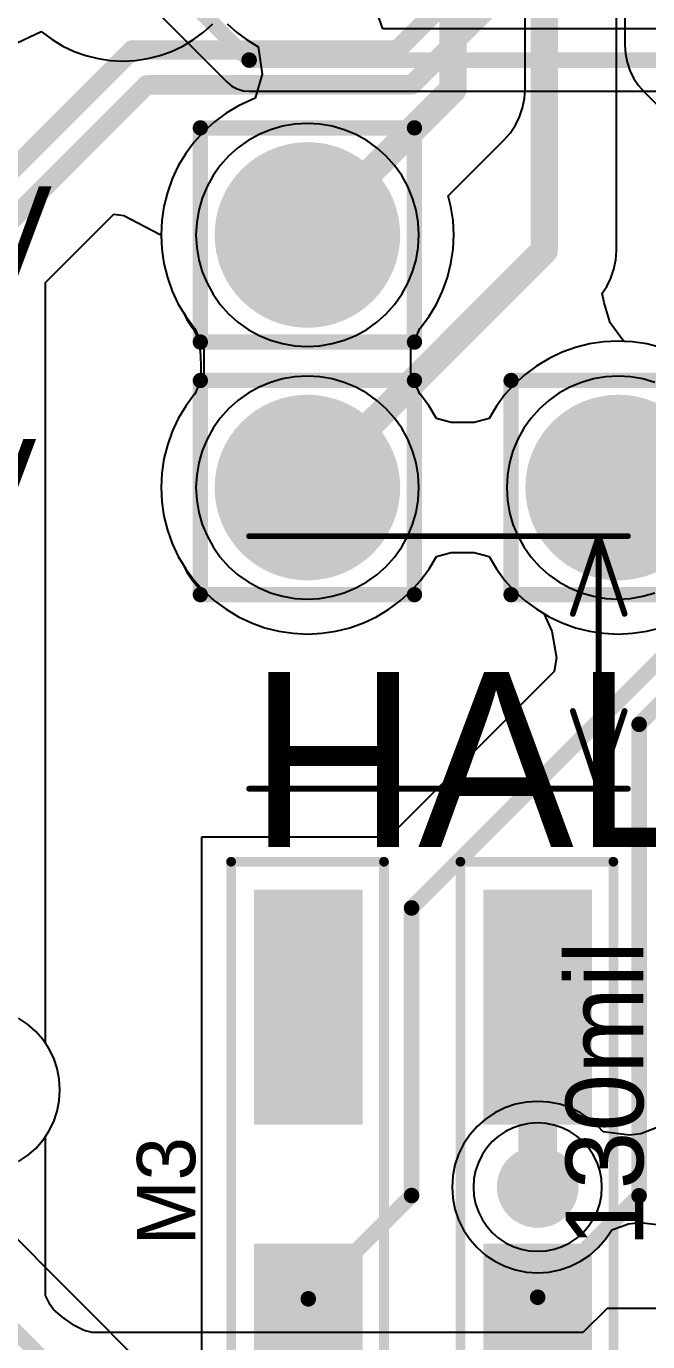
# Model space of a CAD drawing. Header units: millimetres. Extents: x 5.97 to 14.78, y 3.86 to 11.35.
# Drawn here: x 9.675 to 9.995, y 5.755 to 6.432 of the extents above; entities that cross this region are included whole.
import ezdxf

# ---------------------------------------------------------------- set-up
doc = ezdxf.new("R2010")
doc.units = ezdxf.units.MM
doc.header["$MEASUREMENT"] = 0
for name, color, linetype in [('BottomLayer', 5, 'Continuous'), ('BottomSolder', 6, 'Continuous'), ('Mechanical4', 56, 'Continuous'), ('MidLayer1', 16, 'Continuous'), ('MidLayer2', 76, 'Continuous'), ('MultiLayer', 9, 'Continuous'), ('TopLayer', 1, 'Continuous'), ('TopOverlay', 2, 'Continuous'), ('TopPaste', 8, 'Continuous'), ('TopSolder', 216, 'Continuous')]:
    doc.layers.add(name, color=color, linetype=linetype)

# ---------------------------------------------------------------- blocks, each defined once
blk = doc.blocks.new('TEST_POINT_VIA_140')
at = {"layer": 'BottomLayer', "const_width": 0.04528}
blk.add_lwpolyline([(-0.02264, 0, 1), (0.02264, 0, 1)], format="xyb", close=True, dxfattribs=at)
at = {"layer": 'BottomSolder', "const_width": 0.04778}
blk.add_lwpolyline([(-0.02389, 0, 1), (0.02389, 0, 1)], format="xyb", close=True, dxfattribs=at)
at = {"layer": 'MidLayer1', "const_width": 0.04528}
blk.add_lwpolyline([(-0.02264, 0, 1), (0.02264, 0, 1)], format="xyb", close=True, dxfattribs=at)
at = {"layer": 'MidLayer2', "const_width": 0.04528}
blk.add_lwpolyline([(-0.02264, 0, 1), (0.02264, 0, 1)], format="xyb", close=True, dxfattribs=at)
at = {"layer": 'MultiLayer', "const_width": 0.04528}
blk.add_lwpolyline([(-0.02264, 0, 1), (0.02264, 0, 1)], format="xyb", close=True, dxfattribs=at)
at = {"layer": 'TopLayer', "const_width": 0.04528}
blk.add_lwpolyline([(-0.02264, 0, 1), (0.02264, 0, 1)], format="xyb", close=True, dxfattribs=at)
at = {"layer": 'TopOverlay', "const_width": 0.00787}
for points in [[(-0.05512, 0.05512), (-0.05512, -0.05512)], [(-0.05512, 0.05512), (0.05512, 0.05512)], [(0.05512, 0.05512), (0.05512, -0.05512)], [(-0.05512, -0.05512), (0.05512, -0.05512)]]:
    blk.add_lwpolyline(points, dxfattribs=at)
at = {"layer": 'TopOverlay', "const_width": 0.00394}
for points in [[(-0.05709, 0.05512, 1), (-0.05315, 0.05512, 1)], [(-0.05709, 0.05512, 1), (-0.05315, 0.05512, 1)], [(0.05315, 0.05512, 1), (0.05709, 0.05512, 1)], [(0.05315, 0.05512, 1), (0.05709, 0.05512, 1)], [(-0.05709, -0.05512, 1), (-0.05315, -0.05512, 1)], [(-0.05709, -0.05512, 1), (-0.05315, -0.05512, 1)], [(0.05315, -0.05512, 1), (0.05709, -0.05512, 1)], [(0.05315, -0.05512, 1), (0.05709, -0.05512, 1)]]:
    blk.add_lwpolyline(points, format="xyb", close=True, dxfattribs=at)
at = {"layer": 'TopSolder', "const_width": 0.04778}
blk.add_lwpolyline([(-0.02389, 0, 1), (0.02389, 0, 1)], format="xyb", close=True, dxfattribs=at)
blk = doc.blocks.new('TEST_POINT_VIA_141')
at = {"layer": 'BottomLayer', "const_width": 0.04528}
blk.add_lwpolyline([(-0.02264, 0, 1), (0.02264, 0, 1)], format="xyb", close=True, dxfattribs=at)
at = {"layer": 'BottomSolder', "const_width": 0.04778}
blk.add_lwpolyline([(-0.02389, 0, 1), (0.02389, 0, 1)], format="xyb", close=True, dxfattribs=at)
at = {"layer": 'MidLayer1', "const_width": 0.04528}
blk.add_lwpolyline([(-0.02264, 0, 1), (0.02264, 0, 1)], format="xyb", close=True, dxfattribs=at)
at = {"layer": 'MidLayer2', "const_width": 0.04528}
blk.add_lwpolyline([(-0.02264, 0, 1), (0.02264, 0, 1)], format="xyb", close=True, dxfattribs=at)
at = {"layer": 'MultiLayer', "const_width": 0.04528}
blk.add_lwpolyline([(-0.02264, 0, 1), (0.02264, 0, 1)], format="xyb", close=True, dxfattribs=at)
at = {"layer": 'TopLayer', "const_width": 0.04528}
blk.add_lwpolyline([(-0.02264, 0, 1), (0.02264, 0, 1)], format="xyb", close=True, dxfattribs=at)
at = {"layer": 'TopOverlay', "const_width": 0.00787}
for points in [[(-0.05512, 0.05512), (-0.05512, -0.05512)], [(-0.05512, 0.05512), (0.05512, 0.05512)], [(0.05512, 0.05512), (0.05512, -0.05512)], [(-0.05512, -0.05512), (0.05512, -0.05512)]]:
    blk.add_lwpolyline(points, dxfattribs=at)
at = {"layer": 'TopOverlay', "const_width": 0.00394}
for points in [[(-0.05709, 0.05512, 1), (-0.05315, 0.05512, 1)], [(-0.05709, 0.05512, 1), (-0.05315, 0.05512, 1)], [(0.05315, 0.05512, 1), (0.05709, 0.05512, 1)], [(0.05315, 0.05512, 1), (0.05709, 0.05512, 1)], [(-0.05709, -0.05512, 1), (-0.05315, -0.05512, 1)], [(-0.05709, -0.05512, 1), (-0.05315, -0.05512, 1)], [(0.05315, -0.05512, 1), (0.05709, -0.05512, 1)], [(0.05315, -0.05512, 1), (0.05709, -0.05512, 1)]]:
    blk.add_lwpolyline(points, format="xyb", close=True, dxfattribs=at)
at = {"layer": 'TopSolder', "const_width": 0.04778}
blk.add_lwpolyline([(-0.02389, 0, 1), (0.02389, 0, 1)], format="xyb", close=True, dxfattribs=at)
blk = doc.blocks.new('M_____43045_0610_171')
at = {"layer": 'TopLayer'}
for points in [[(0.19587, 0.34016), (0.24587, 0.34016), (0.19587, 0.45512), (0.24587, 0.45512)], [(0.31398, 0.34016), (0.36398, 0.34016), (0.31398, 0.45512), (0.36398, 0.45512)], [(0.43209, 0.34016), (0.48209, 0.34016), (0.43209, 0.45512), (0.48209, 0.45512)], [(0.19587, 0.15787), (0.24587, 0.15787), (0.19587, 0.27283), (0.24587, 0.27283)], [(0.31398, 0.15787), (0.36398, 0.15787), (0.31398, 0.27283), (0.36398, 0.27283)], [(0.43209, 0.15787), (0.48209, 0.15787), (0.43209, 0.27283), (0.48209, 0.27283)], [(0.13839, -0.03248), (0.13839, 0.03248), (0.00335, -0.03248), (0.00335, 0.03248)], [(0.67717, -0.03248), (0.67717, 0.03248), (0.54213, -0.03248), (0.54213, 0.03248)]]:
    blk.add_solid(points, dxfattribs=at)
at = {"layer": 'TopOverlay', "const_width": 0.005}
for points in [[(0.1811, 0.47244), (0.25984, 0.47244)], [(0.1811, 0.20904), (0.1811, 0.47244)], [(0.25984, 0.20904), (0.25984, 0.47244)], [(0.29921, 0.47244), (0.37795, 0.47244)], [(0.29921, 0.20904), (0.29921, 0.47244)], [(0.37795, 0.20904), (0.37795, 0.47244)], [(0.41732, 0.47244), (0.49606, 0.47244)], [(0.41732, 0.20904), (0.41732, 0.47244)], [(0.49606, 0.20844), (0.49606, 0.47244)], [(0.08011, 0.20904), (0.1811, 0.20904)], [(0.08011, 0.03937), (0.08011, 0.20904)], [(0.25984, 0.20904), (0.29921, 0.20904)], [(0.37795, 0.20904), (0.41732, 0.20904)], [(0.49606, 0.20844), (0.59843, 0.20844)], [(0.59843, 0.03937), (0.59843, 0.20844)], [(0.08011, -0.05631), (0.08011, -0.03937)], [(0.59706, -0.05631), (0.59706, -0.03937)], [(0.08011, -0.05631), (0.08995, -0.06615)], [(0.58721, -0.06615), (0.59706, -0.05631)], [(0.08995, -0.095), (0.08995, -0.06615)], [(0.58721, -0.095), (0.58721, -0.06615)]]:
    blk.add_lwpolyline(points, dxfattribs=at)
at = {"layer": 'TopOverlay', "const_width": 0.0025}
for points in [[(0.17985, 0.47244, 1), (0.18235, 0.47244, 1)], [(0.17985, 0.47244, 1), (0.18235, 0.47244, 1)], [(0.25859, 0.47244, 1), (0.26109, 0.47244, 1)], [(0.25859, 0.47244, 1), (0.26109, 0.47244, 1)], [(0.29796, 0.47244, 1), (0.30046, 0.47244, 1)], [(0.29796, 0.47244, 1), (0.30046, 0.47244, 1)], [(0.3767, 0.47244, 1), (0.3792, 0.47244, 1)], [(0.3767, 0.47244, 1), (0.3792, 0.47244, 1)], [(0.41607, 0.47244, 1), (0.41857, 0.47244, 1)], [(0.41607, 0.47244, 1), (0.41857, 0.47244, 1)], [(0.49481, 0.47244, 1), (0.49731, 0.47244, 1)], [(0.49481, 0.47244, 1), (0.49731, 0.47244, 1)], [(0.07886, 0.20904, 1), (0.08136, 0.20904, 1)], [(0.07886, 0.20904, 1), (0.08136, 0.20904, 1)], [(0.17985, 0.20904, 1), (0.18235, 0.20904, 1)], [(0.17985, 0.20904, 1), (0.18235, 0.20904, 1)], [(0.25859, 0.20904, 1), (0.26109, 0.20904, 1)], [(0.25859, 0.20904, 1), (0.26109, 0.20904, 1)], [(0.29796, 0.20904, 1), (0.30046, 0.20904, 1)], [(0.29796, 0.20904, 1), (0.30046, 0.20904, 1)], [(0.3767, 0.20904, 1), (0.3792, 0.20904, 1)], [(0.3767, 0.20904, 1), (0.3792, 0.20904, 1)], [(0.41607, 0.20904, 1), (0.41857, 0.20904, 1)], [(0.41607, 0.20904, 1), (0.41857, 0.20904, 1)], [(0.49481, 0.20844, 1), (0.49731, 0.20844, 1)], [(0.49481, 0.20844, 1), (0.49731, 0.20844, 1)], [(0.59718, 0.20844, 1), (0.59968, 0.20844, 1)], [(0.59718, 0.20844, 1), (0.59968, 0.20844, 1)], [(0.07886, 0.03937, 1), (0.08136, 0.03937, 1)], [(0.59718, 0.03937, 1), (0.59968, 0.03937, 1)], [(0.07886, -0.03937, 1), (0.08136, -0.03937, 1)], [(0.59581, -0.03937, 1), (0.59831, -0.03937, 1)], [(0.07886, -0.05631, 1), (0.08136, -0.05631, 1)], [(0.07886, -0.05631, 1), (0.08136, -0.05631, 1)], [(0.59581, -0.05631, 1), (0.59831, -0.05631, 1)], [(0.59581, -0.05631, 1), (0.59831, -0.05631, 1)], [(0.0887, -0.06615, 1), (0.0912, -0.06615, 1)], [(0.0887, -0.06615, 1), (0.0912, -0.06615, 1)], [(0.58596, -0.06615, 1), (0.58846, -0.06615, 1)], [(0.58596, -0.06615, 1), (0.58846, -0.06615, 1)], [(0.0887, -0.095, 1), (0.0912, -0.095, 1)], [(0.58596, -0.095, 1), (0.58846, -0.095, 1)]]:
    blk.add_lwpolyline(points, format="xyb", close=True, dxfattribs=at)
at = {"layer": 'TopPaste'}
for points in [[(0.19287, 0.33716), (0.24887, 0.33716), (0.19287, 0.45812), (0.24887, 0.45812)], [(0.31098, 0.33716), (0.36698, 0.33716), (0.31098, 0.45812), (0.36698, 0.45812)], [(0.42909, 0.33716), (0.48509, 0.33716), (0.42909, 0.45812), (0.48509, 0.45812)], [(0.19287, 0.15487), (0.24887, 0.15487), (0.19287, 0.27583), (0.24887, 0.27583)], [(0.31098, 0.15487), (0.36698, 0.15487), (0.31098, 0.27583), (0.36698, 0.27583)], [(0.42909, 0.15487), (0.48509, 0.15487), (0.42909, 0.27583), (0.48509, 0.27583)], [(0.14139, -0.03548), (0.14139, 0.03548), (0.00035, -0.03548), (0.00035, 0.03548)], [(0.68017, -0.03548), (0.68017, 0.03548), (0.53913, -0.03548), (0.53913, 0.03548)]]:
    blk.add_solid(points, dxfattribs=at)
at = {"layer": 'TopSolder'}
for points in [[(0.19337, 0.33766), (0.24837, 0.33766), (0.19337, 0.45762), (0.24837, 0.45762)], [(0.31148, 0.33766), (0.36648, 0.33766), (0.31148, 0.45762), (0.36648, 0.45762)], [(0.42959, 0.33766), (0.48459, 0.33766), (0.42959, 0.45762), (0.48459, 0.45762)], [(0.19337, 0.15537), (0.24837, 0.15537), (0.19337, 0.27533), (0.24837, 0.27533)], [(0.31148, 0.15537), (0.36648, 0.15537), (0.31148, 0.27533), (0.36648, 0.27533)], [(0.42959, 0.15537), (0.48459, 0.15537), (0.42959, 0.27533), (0.48459, 0.27533)], [(0.14089, -0.03498), (0.14089, 0.03498), (0.00085, -0.03498), (0.00085, 0.03498)], [(0.67967, -0.03498), (0.67967, 0.03498), (0.53963, -0.03498), (0.53963, 0.03498)]]:
    blk.add_solid(points, dxfattribs=at)
blk = doc.blocks.new('TEST_POINT_VIA_224')
at = {"layer": 'BottomLayer', "const_width": 0.04528}
blk.add_lwpolyline([(-0.02264, 0, 1), (0.02264, 0, 1)], format="xyb", close=True, dxfattribs=at)
at = {"layer": 'BottomSolder', "const_width": 0.04778}
blk.add_lwpolyline([(-0.02389, 0, 1), (0.02389, 0, 1)], format="xyb", close=True, dxfattribs=at)
at = {"layer": 'MidLayer1', "const_width": 0.04528}
blk.add_lwpolyline([(-0.02264, 0, 1), (0.02264, 0, 1)], format="xyb", close=True, dxfattribs=at)
at = {"layer": 'MidLayer2', "const_width": 0.04528}
blk.add_lwpolyline([(-0.02264, 0, 1), (0.02264, 0, 1)], format="xyb", close=True, dxfattribs=at)
at = {"layer": 'MultiLayer', "const_width": 0.04528}
blk.add_lwpolyline([(-0.02264, 0, 1), (0.02264, 0, 1)], format="xyb", close=True, dxfattribs=at)
at = {"layer": 'TopLayer', "const_width": 0.04528}
blk.add_lwpolyline([(-0.02264, 0, 1), (0.02264, 0, 1)], format="xyb", close=True, dxfattribs=at)
at = {"layer": 'TopOverlay', "const_width": 0.00787}
for points in [[(-0.05512, -0.05512), (-0.05512, 0.05512)], [(-0.05512, 0.05512), (0.05512, 0.05512)], [(0.05512, -0.05512), (0.05512, 0.05512)], [(-0.05512, -0.05512), (0.05512, -0.05512)]]:
    blk.add_lwpolyline(points, dxfattribs=at)
at = {"layer": 'TopOverlay', "const_width": 0.00394}
for points in [[(-0.05709, 0.05512, 1), (-0.05315, 0.05512, 1)], [(-0.05709, 0.05512, 1), (-0.05315, 0.05512, 1)], [(0.05315, 0.05512, 1), (0.05709, 0.05512, 1)], [(0.05315, 0.05512, 1), (0.05709, 0.05512, 1)], [(-0.05709, -0.05512, 1), (-0.05315, -0.05512, 1)], [(-0.05709, -0.05512, 1), (-0.05315, -0.05512, 1)], [(0.05315, -0.05512, 1), (0.05709, -0.05512, 1)], [(0.05315, -0.05512, 1), (0.05709, -0.05512, 1)]]:
    blk.add_lwpolyline(points, format="xyb", close=True, dxfattribs=at)
at = {"layer": 'TopSolder', "const_width": 0.04778}
blk.add_lwpolyline([(-0.02389, 0, 1), (0.02389, 0, 1)], format="xyb", close=True, dxfattribs=at)

msp = doc.modelspace()

# ---------------------------------------------------------------- linework, layer by layer
at = {"layer": 'BottomLayer'}
for p, q in [((9.98343, 6.6625), (9.98343, 6.4227)), ((9.93208, 6.4), (9.93208, 6.50175)), ((9.76656, 6.42936), (9.77132, 6.43368)), ((9.77868, 6.43368), (9.78344, 6.42936)), ((9.66478, 6.4212), (9.68299, 6.42976)), ((9.68299, 6.42976), (9.68344, 6.42936)), ((9.68344, 6.42936), (9.6886, 6.42553)), ((9.6886, 6.42553), (9.69412, 6.42222)), ((9.75588, 6.42222), (9.7614, 6.42553)), ((9.7614, 6.42553), (9.76656, 6.42936)), ((9.78344, 6.42936), (9.7886, 6.42553)), ((9.7886, 6.42553), (9.79412, 6.42222)), ((9.69412, 6.42222), (9.69993, 6.41947)), ((9.69993, 6.41947), (9.70598, 6.41731)), ((9.74402, 6.41731), (9.75007, 6.41947)), ((9.75007, 6.41947), (9.75588, 6.42222)), ((9.79412, 6.42222), (9.79458, 6.42201)), ((9.79458, 6.42201), (9.79662, 6.40768)), ((9.98343, 6.4227), (9.98372, 6.41826)), ((9.98372, 6.41826), (9.98459, 6.41389)), ((9.70598, 6.41731), (9.71222, 6.41575)), ((9.71222, 6.41575), (9.71858, 6.4148)), ((9.71858, 6.4148), (9.725, 6.41449)), ((9.725, 6.41449), (9.73142, 6.4148)), ((9.73142, 6.4148), (9.73778, 6.41575)), ((9.73778, 6.41575), (9.74402, 6.41731)), ((9.98459, 6.41389), (9.98602, 6.40967)), ((9.79662, 6.40768), (9.79316, 6.39535)), ((9.98602, 6.40967), (9.98799, 6.40567)), ((9.98799, 6.40567), (9.99047, 6.40196)), ((9.93176, 6.39516), (9.93208, 6.4)), ((9.99047, 6.40196), (9.99341, 6.39861)), ((9.99341, 6.39861), (10.04613, 6.34589)), ((9.78447, 6.39147), (9.77813, 6.38766)), ((9.79116, 6.39463), (9.78447, 6.39147)), ((9.79316, 6.39535), (9.79116, 6.39463)), ((9.93082, 6.3904), (9.93176, 6.39516)), ((9.77813, 6.38766), (9.77219, 6.38326)), ((9.92711, 6.38146), (9.92926, 6.38581)), ((9.92926, 6.38581), (9.93082, 6.3904)), ((9.76671, 6.37829), (9.76174, 6.37281)), ((9.77219, 6.38326), (9.76671, 6.37829)), ((9.92122, 6.37378), (9.92442, 6.37743)), ((9.92442, 6.37743), (9.92711, 6.38146)), ((9.76174, 6.37281), (9.75734, 6.36687)), ((9.89256, 6.34512), (9.92122, 6.37378)), ((9.75734, 6.36687), (9.75353, 6.36053)), ((9.75353, 6.36053), (9.75037, 6.35384)), ((9.75037, 6.35384), (9.74788, 6.34688)), ((9.74788, 6.34688), (9.74608, 6.3397)), ((9.89392, 6.3397), (9.89256, 6.34512)), ((9.74608, 6.3397), (9.745, 6.33239)), ((9.895, 6.33239), (9.89392, 6.3397)), ((9.745, 6.33239), (9.74463, 6.325)), ((9.89537, 6.325), (9.895, 6.33239)), ((9.74463, 6.325), (9.745, 6.31761)), ((9.895, 6.31761), (9.89537, 6.325)), ((9.745, 6.31761), (9.74608, 6.3103)), ((9.89392, 6.3103), (9.895, 6.31761)), ((9.74608, 6.3103), (9.74788, 6.30312)), ((9.89212, 6.30312), (9.89392, 6.3103)), ((9.74788, 6.30312), (9.75037, 6.29616)), ((9.88963, 6.29616), (9.89212, 6.30312)), ((9.75037, 6.29616), (9.75353, 6.28947)), ((9.88647, 6.28947), (9.88963, 6.29616)), ((9.75353, 6.28947), (9.75581, 6.28567)), ((9.88266, 6.28313), (9.88647, 6.28947)), ((9.75581, 6.28567), (9.75789, 6.28146)), ((9.87826, 6.27719), (9.88266, 6.28313)), ((9.75789, 6.28146), (9.76058, 6.27743)), ((9.76058, 6.27743), (9.76146, 6.27643)), ((9.76146, 6.27643), (9.76414, 6.27063)), ((9.87329, 6.266), (9.87796, 6.27686)), ((9.87796, 6.27686), (9.87826, 6.27719)), ((9.76414, 6.27063), (9.76501, 6.26307)), ((9.9653, 6.26892), (9.95812, 6.26712)), ((9.97261, 6.27), (9.9653, 6.26892)), ((9.98, 6.27037), (9.97261, 6.27)), ((9.98739, 6.27), (9.98, 6.27037)), ((9.9947, 6.26892), (9.98739, 6.27)), ((10.00188, 6.26712), (9.9947, 6.26892)), ((9.76501, 6.26307), (9.76532, 6.25077)), ((9.87329, 6.254), (9.87329, 6.266)), ((9.95116, 6.26463), (9.94447, 6.26147)), ((9.95812, 6.26712), (9.95116, 6.26463)), ((9.93813, 6.25766), (9.93219, 6.25326)), ((9.94447, 6.26147), (9.93813, 6.25766)), ((9.76532, 6.25077), (9.76204, 6.24314)), ((9.87796, 6.24314), (9.87329, 6.254)), ((9.93219, 6.25326), (9.92671, 6.24829)), ((9.76174, 6.24281), (9.75734, 6.23687)), ((9.76204, 6.24314), (9.76174, 6.24281)), ((9.87826, 6.24281), (9.87796, 6.24314)), ((9.88266, 6.23687), (9.87826, 6.24281)), ((9.92174, 6.24281), (9.91734, 6.23687)), ((9.92671, 6.24829), (9.92174, 6.24281)), ((9.75734, 6.23687), (9.75353, 6.23053)), ((9.88647, 6.23053), (9.88266, 6.23687)), ((9.91734, 6.23687), (9.91353, 6.23053)), ((9.75353, 6.23053), (9.75037, 6.22384)), ((9.89405, 6.22841), (9.88647, 6.23053)), ((9.90595, 6.22841), (9.89405, 6.22841)), ((9.91353, 6.23053), (9.90595, 6.22841)), ((9.75037, 6.22384), (9.74788, 6.21688)), ((9.74788, 6.21688), (9.74608, 6.2097)), ((9.74608, 6.2097), (9.745, 6.20239)), ((9.745, 6.20239), (9.74463, 6.195)), ((9.74463, 6.195), (9.745, 6.18761)), ((9.745, 6.18761), (9.74608, 6.1803)), ((9.74608, 6.1803), (9.74788, 6.17312)), ((9.74788, 6.17312), (9.75037, 6.16616)), ((9.75037, 6.16616), (9.75353, 6.15947)), ((9.88647, 6.15947), (9.89405, 6.16159)), ((9.89405, 6.16159), (9.90595, 6.16159)), ((9.90595, 6.16159), (9.91353, 6.15947)), ((9.75353, 6.15947), (9.75734, 6.15313)), ((9.88266, 6.15313), (9.88647, 6.15947)), ((9.91353, 6.15947), (9.91734, 6.15313)), ((9.75734, 6.15313), (9.76174, 6.14719)), ((9.76174, 6.14719), (9.76671, 6.14171)), ((9.87329, 6.14171), (9.87826, 6.14719)), ((9.87826, 6.14719), (9.88266, 6.15313)), ((9.91734, 6.15313), (9.92174, 6.14719)), ((9.92174, 6.14719), (9.92671, 6.14171)), ((9.76671, 6.14171), (9.77219, 6.13674)), ((9.86781, 6.13674), (9.87329, 6.14171)), ((9.92671, 6.14171), (9.93219, 6.13674)), ((9.77219, 6.13674), (9.77813, 6.13234)), ((9.86187, 6.13234), (9.86781, 6.13674)), ((9.93219, 6.13674), (9.93813, 6.13234)), ((9.77813, 6.13234), (9.78447, 6.12853)), ((9.78447, 6.12853), (9.79116, 6.12537)), ((9.84884, 6.12537), (9.85553, 6.12853)), ((9.85553, 6.12853), (9.86187, 6.13234)), ((9.93813, 6.13234), (9.94447, 6.12853)), ((9.94447, 6.12853), (9.95116, 6.12537)), ((9.79116, 6.12537), (9.79812, 6.12288)), ((9.79812, 6.12288), (9.8053, 6.12108)), ((9.8053, 6.12108), (9.81261, 6.12)), ((9.81261, 6.12), (9.82, 6.11963)), ((9.82, 6.11963), (9.82739, 6.12)), ((9.82739, 6.12), (9.8347, 6.12108)), ((9.8347, 6.12108), (9.84188, 6.12288)), ((9.84188, 6.12288), (9.84884, 6.12537)), ((9.95116, 6.12537), (9.95812, 6.12288)), ((9.95812, 6.12288), (9.9653, 6.12108)), ((9.9653, 6.12108), (9.97261, 6.12)), ((9.97261, 6.12), (9.98, 6.11963)), ((9.98, 6.11963), (9.98739, 6.12)), ((9.98739, 6.12), (9.9947, 6.12108)), ((9.9947, 6.12108), (10.00188, 6.12288)), ((9.67593, 5.91879), (9.6713, 5.92189)), ((9.68012, 5.91512), (9.67593, 5.91879)), ((9.68379, 5.91093), (9.68012, 5.91512)), ((9.68689, 5.9063), (9.68379, 5.91093)), ((9.68935, 5.9013), (9.68689, 5.9063)), ((9.69114, 5.89602), (9.68935, 5.9013)), ((9.69223, 5.89056), (9.69114, 5.89602)), ((9.69259, 5.885), (9.69223, 5.89056)), ((9.69223, 5.87944), (9.69259, 5.885)), ((9.69114, 5.87398), (9.69223, 5.87944)), ((9.92716, 5.87759), (9.9217, 5.87574)), ((9.93282, 5.87872), (9.92716, 5.87759)), ((9.93857, 5.87909), (9.93282, 5.87872)), ((9.94433, 5.87872), (9.93857, 5.87909)), ((9.94998, 5.87759), (9.94433, 5.87872)), ((9.95545, 5.87574), (9.94998, 5.87759)), ((9.68935, 5.8687), (9.69114, 5.87398)), ((9.91173, 5.86998), (9.90739, 5.86618)), ((9.91652, 5.87319), (9.91173, 5.86998)), ((9.9217, 5.87574), (9.91652, 5.87319)), ((9.96062, 5.87319), (9.95545, 5.87574)), ((9.96542, 5.86998), (9.96062, 5.87319)), ((9.96975, 5.86618), (9.96542, 5.86998)), ((9.68508, 5.861), (9.68689, 5.8637)), ((9.68689, 5.8637), (9.68935, 5.8687)), ((9.90739, 5.86618), (9.90359, 5.86184)), ((9.97222, 5.86337), (9.96975, 5.86618)), ((9.98578, 5.86179), (9.97222, 5.86337)), ((10.00017, 5.86558), (9.99163, 5.86247)), ((9.68508, 5.77912), (9.68508, 5.861)), ((9.90039, 5.85705), (9.89783, 5.85187)), ((9.90359, 5.86184), (9.90039, 5.85705)), ((9.99163, 5.86247), (9.98578, 5.86179)), ((9.89783, 5.85187), (9.89598, 5.84641)), ((9.89598, 5.84641), (9.89485, 5.84076)), ((9.89485, 5.84076), (9.89448, 5.835)), ((9.89448, 5.835), (9.89485, 5.82924)), ((9.89485, 5.82924), (9.89598, 5.82359)), ((9.89598, 5.82359), (9.89783, 5.81813)), ((9.89783, 5.81813), (9.90039, 5.81295)), ((9.97676, 5.81295), (9.98529, 5.81606)), ((9.98529, 5.81606), (9.99115, 5.81675)), ((9.99115, 5.81675), (10.00471, 5.81517)), ((9.90039, 5.81295), (9.90359, 5.80816)), ((9.97355, 5.80816), (9.97676, 5.81295)), ((9.90359, 5.80816), (9.90739, 5.80382)), ((9.90739, 5.80382), (9.91173, 5.80002)), ((9.96542, 5.80002), (9.96975, 5.80382)), ((9.96975, 5.80382), (9.97355, 5.80816)), ((9.91173, 5.80002), (9.91652, 5.79681)), ((9.91652, 5.79681), (9.9217, 5.79426)), ((9.95545, 5.79426), (9.96062, 5.79681)), ((9.96062, 5.79681), (9.96542, 5.80002)), ((9.9217, 5.79426), (9.92716, 5.79241)), ((9.92716, 5.79241), (9.93282, 5.79128)), ((9.93282, 5.79128), (9.93857, 5.79091)), ((9.93857, 5.79091), (9.94433, 5.79128)), ((9.94433, 5.79128), (9.94998, 5.79241)), ((9.94998, 5.79241), (9.95545, 5.79426)), ((9.68755, 5.77439), (9.68508, 5.77912)), ((9.68788, 5.77388), (9.68755, 5.77439)), ((9.68933, 5.77205), (9.68788, 5.77388)), ((9.69158, 5.7699), (9.68933, 5.77205)), ((9.69475, 5.76741), (9.69158, 5.7699)), ((9.97431, 5.7725), (9.9619, 5.76009)), ((10.03709, 5.7725), (9.97431, 5.7725)), ((9.97431, 5.7725), (9.97431, 5.7725)), ((9.69504, 5.76719), (9.69475, 5.76741)), ((9.70033, 5.7635), (9.69504, 5.76719)), ((9.70507, 5.76111), (9.70033, 5.7635)), ((9.70923, 5.76009), (9.70507, 5.76111)), ((9.9619, 5.76009), (9.70923, 5.76009))]:
    msp.add_line(p, q, dxfattribs=at)
at = {"layer": 'BottomLayer', "const_width": 0.014}
for points in [[(9.895, 6.4), (9.895, 6.50175)], [(9.82, 6.325), (9.895, 6.4)], [(9.79, 6.3), (9.805, 6.3)]]:
    msp.add_lwpolyline(points, dxfattribs=at)
at = {"layer": 'BottomLayer'}
for points, const_width in [([(9.8915, 6.4, 1), (9.8985, 6.4, 1)], 0.007), ([(9.8915, 6.4, 1), (9.8985, 6.4, 1)], 0.007), ([(9.8165, 6.325, 1), (9.8235, 6.325, 1)], 0.007), ([(9.7865, 6.3, 1), (9.7935, 6.3, 1)], 0.007), ([(9.8015, 6.3, 1), (9.8085, 6.3, 1)], 0.007), ([(9.93157, 5.835, 1), (9.94557, 5.835, 1)], 0.014)]:
    msp.add_lwpolyline(points, format="xyb", close=True, dxfattribs=dict(at, const_width=const_width))
at = {"layer": 'Mechanical4', "const_width": 0.003}
for points in [[(9.79, 6.17), (9.985, 6.17)], [(9.95667, 6.13), (9.97, 6.17)], [(9.97, 6.105), (9.97, 6.17)], [(9.97, 6.17), (9.98333, 6.13)], [(9.97, 6.04), (9.97, 6.105)], [(9.95667, 6.08), (9.97, 6.04)], [(9.97, 6.04), (9.98333, 6.08)], [(9.79, 6.04), (9.985, 6.04)]]:
    msp.add_lwpolyline(points, dxfattribs=at)
at = {"layer": 'Mechanical4', "const_width": 0.0015}
for points in [[(9.78925, 6.17, 1), (9.79075, 6.17, 1)], [(9.96925, 6.17, 1), (9.97075, 6.17, 1)], [(9.96925, 6.17, 1), (9.97075, 6.17, 1)], [(9.96925, 6.17, 1), (9.97075, 6.17, 1)], [(9.98425, 6.17, 1), (9.98575, 6.17, 1)], [(9.95592, 6.13, 1), (9.95742, 6.13, 1)], [(9.98258, 6.13, 1), (9.98408, 6.13, 1)], [(9.96925, 6.105, 1), (9.97075, 6.105, 1)], [(9.96925, 6.105, 1), (9.97075, 6.105, 1)], [(9.95592, 6.08, 1), (9.95742, 6.08, 1)], [(9.98258, 6.08, 1), (9.98408, 6.08, 1)], [(9.78925, 6.04, 1), (9.79075, 6.04, 1)], [(9.96925, 6.04, 1), (9.97075, 6.04, 1)], [(9.96925, 6.04, 1), (9.97075, 6.04, 1)], [(9.96925, 6.04, 1), (9.97075, 6.04, 1)], [(9.98425, 6.04, 1), (9.98575, 6.04, 1)]]:
    msp.add_lwpolyline(points, format="xyb", close=True, dxfattribs=at)
at = {"layer": 'MidLayer1'}
for p, q in [((9.80105, 6.37915), (9.79511, 6.37668)), ((9.80723, 6.38093), (9.80105, 6.37915)), ((9.81358, 6.38201), (9.80723, 6.38093)), ((9.82, 6.38237), (9.81358, 6.38201)), ((9.82642, 6.38201), (9.82, 6.38237)), ((9.83277, 6.38093), (9.82642, 6.38201)), ((9.83895, 6.37915), (9.83277, 6.38093)), ((9.84489, 6.37668), (9.83895, 6.37915)), ((9.78948, 6.37357), (9.78423, 6.36985)), ((9.79511, 6.37668), (9.78948, 6.37357)), ((9.85052, 6.37357), (9.84489, 6.37668)), ((9.85577, 6.36985), (9.85052, 6.37357)), ((9.77944, 6.36556), (9.77515, 6.36077)), ((9.78423, 6.36985), (9.77944, 6.36556)), ((9.86056, 6.36556), (9.85577, 6.36985)), ((9.86485, 6.36077), (9.86056, 6.36556)), ((9.77515, 6.36077), (9.77143, 6.35552)), ((9.86857, 6.35552), (9.86485, 6.36077)), ((9.77143, 6.35552), (9.76832, 6.34989)), ((9.87168, 6.34989), (9.86857, 6.35552)), ((9.76585, 6.34395), (9.76407, 6.33777)), ((9.76832, 6.34989), (9.76585, 6.34395)), ((9.87415, 6.34395), (9.87168, 6.34989)), ((9.87593, 6.33777), (9.87415, 6.34395)), ((9.76407, 6.33777), (9.76299, 6.33142)), ((9.87701, 6.33142), (9.87593, 6.33777)), ((9.76299, 6.33142), (9.76263, 6.325)), ((9.87737, 6.325), (9.87701, 6.33142)), ((9.76263, 6.325), (9.76299, 6.31858)), ((9.87701, 6.31858), (9.87737, 6.325)), ((9.76299, 6.31858), (9.76407, 6.31223)), ((9.87593, 6.31223), (9.87701, 6.31858)), ((9.76407, 6.31223), (9.76585, 6.30605)), ((9.87415, 6.30605), (9.87593, 6.31223)), ((9.76585, 6.30605), (9.76832, 6.30011)), ((9.87168, 6.30011), (9.87415, 6.30605)), ((9.76832, 6.30011), (9.77143, 6.29448)), ((9.86857, 6.29448), (9.87168, 6.30011)), ((9.77143, 6.29448), (9.77515, 6.28923)), ((9.77515, 6.28923), (9.77944, 6.28444)), ((9.86056, 6.28444), (9.86485, 6.28923)), ((9.86485, 6.28923), (9.86857, 6.29448)), ((9.77944, 6.28444), (9.78423, 6.28015)), ((9.85577, 6.28015), (9.86056, 6.28444)), ((9.78423, 6.28015), (9.78948, 6.27643)), ((9.78948, 6.27643), (9.79511, 6.27332)), ((9.84489, 6.27332), (9.85052, 6.27643)), ((9.85052, 6.27643), (9.85577, 6.28015)), ((9.79511, 6.27332), (9.80105, 6.27085)), ((9.80105, 6.27085), (9.80723, 6.26907)), ((9.80723, 6.26907), (9.81358, 6.26799)), ((9.82642, 6.26799), (9.83277, 6.26907)), ((9.83277, 6.26907), (9.83895, 6.27085)), ((9.83895, 6.27085), (9.84489, 6.27332)), ((9.81358, 6.26799), (9.82, 6.26763)), ((9.82, 6.26763), (9.82642, 6.26799)), ((9.80105, 6.24915), (9.79511, 6.24668)), ((9.80723, 6.25093), (9.80105, 6.24915)), ((9.81358, 6.25201), (9.80723, 6.25093)), ((9.82, 6.25237), (9.81358, 6.25201)), ((9.82642, 6.25201), (9.82, 6.25237)), ((9.83277, 6.25093), (9.82642, 6.25201)), ((9.83895, 6.24915), (9.83277, 6.25093)), ((9.84489, 6.24668), (9.83895, 6.24915)), ((9.78948, 6.24357), (9.78423, 6.23985)), ((9.79511, 6.24668), (9.78948, 6.24357)), ((9.85052, 6.24357), (9.84489, 6.24668)), ((9.85577, 6.23985), (9.85052, 6.24357)), ((9.77944, 6.23556), (9.77515, 6.23077)), ((9.78423, 6.23985), (9.77944, 6.23556)), ((9.86056, 6.23556), (9.85577, 6.23985)), ((9.86485, 6.23077), (9.86056, 6.23556)), ((9.77515, 6.23077), (9.77143, 6.22552)), ((9.86857, 6.22552), (9.86485, 6.23077)), ((9.77143, 6.22552), (9.76832, 6.21989)), ((9.87168, 6.21989), (9.86857, 6.22552)), ((9.76832, 6.21989), (9.76585, 6.21395)), ((9.87415, 6.21395), (9.87168, 6.21989)), ((9.76407, 6.20777), (9.76299, 6.20142)), ((9.76585, 6.21395), (9.76407, 6.20777)), ((9.87593, 6.20777), (9.87415, 6.21395)), ((9.87701, 6.20142), (9.87593, 6.20777)), ((9.76299, 6.20142), (9.76263, 6.195)), ((9.87737, 6.195), (9.87701, 6.20142)), ((9.76263, 6.195), (9.76299, 6.18858)), ((9.87701, 6.18858), (9.87737, 6.195)), ((9.76299, 6.18858), (9.76407, 6.18223)), ((9.87593, 6.18223), (9.87701, 6.18858)), ((9.76407, 6.18223), (9.76585, 6.17605)), ((9.87415, 6.17605), (9.87593, 6.18223)), ((9.76585, 6.17605), (9.76832, 6.17011)), ((9.87168, 6.17011), (9.87415, 6.17605)), ((9.76832, 6.17011), (9.77143, 6.16448)), ((9.86857, 6.16448), (9.87168, 6.17011)), ((9.77143, 6.16448), (9.77515, 6.15923)), ((9.86485, 6.15923), (9.86857, 6.16448)), ((9.77515, 6.15923), (9.77944, 6.15444)), ((9.77944, 6.15444), (9.78423, 6.15015)), ((9.85577, 6.15015), (9.86056, 6.15444)), ((9.86056, 6.15444), (9.86485, 6.15923)), ((9.78423, 6.15015), (9.78948, 6.14643)), ((9.85052, 6.14643), (9.85577, 6.15015)), ((9.78948, 6.14643), (9.79511, 6.14332)), ((9.79511, 6.14332), (9.80105, 6.14085)), ((9.80105, 6.14085), (9.80723, 6.13907)), ((9.83277, 6.13907), (9.83895, 6.14085)), ((9.83895, 6.14085), (9.84489, 6.14332)), ((9.84489, 6.14332), (9.85052, 6.14643)), ((9.80723, 6.13907), (9.81358, 6.13799)), ((9.81358, 6.13799), (9.82, 6.13763)), ((9.82, 6.13763), (9.82642, 6.13799)), ((9.82642, 6.13799), (9.83277, 6.13907)), ((9.92204, 5.86364), (9.91844, 5.86124)), ((9.92592, 5.86555), (9.92204, 5.86364)), ((9.93001, 5.86694), (9.92592, 5.86555)), ((9.93426, 5.86779), (9.93001, 5.86694)), ((9.93857, 5.86807), (9.93426, 5.86779)), ((9.94289, 5.86779), (9.93857, 5.86807)), ((9.94713, 5.86694), (9.94289, 5.86779)), ((9.95123, 5.86555), (9.94713, 5.86694)), ((9.95511, 5.86364), (9.95123, 5.86555)), ((9.9587, 5.86124), (9.95511, 5.86364)), ((9.91519, 5.85838), (9.91234, 5.85513)), ((9.91844, 5.86124), (9.91519, 5.85838)), ((9.96196, 5.85838), (9.9587, 5.86124)), ((9.96481, 5.85513), (9.96196, 5.85838)), ((9.90993, 5.85154), (9.90802, 5.84766)), ((9.91234, 5.85513), (9.90993, 5.85154)), ((9.96721, 5.85154), (9.96481, 5.85513)), ((9.96913, 5.84766), (9.96721, 5.85154)), ((9.90663, 5.84356), (9.90578, 5.83932)), ((9.90802, 5.84766), (9.90663, 5.84356)), ((9.97052, 5.84356), (9.96913, 5.84766)), ((9.97136, 5.83932), (9.97052, 5.84356)), ((9.90578, 5.83932), (9.9055, 5.835)), ((9.97164, 5.835), (9.97136, 5.83932)), ((9.9055, 5.835), (9.90578, 5.83068)), ((9.90578, 5.83068), (9.90663, 5.82644)), ((9.97052, 5.82644), (9.97136, 5.83068)), ((9.97136, 5.83068), (9.97164, 5.835)), ((9.90663, 5.82644), (9.90802, 5.82234)), ((9.90802, 5.82234), (9.90993, 5.81846)), ((9.96721, 5.81846), (9.96913, 5.82234)), ((9.96913, 5.82234), (9.97052, 5.82644)), ((9.90993, 5.81846), (9.91234, 5.81487)), ((9.96481, 5.81487), (9.96721, 5.81846)), ((9.91234, 5.81487), (9.91519, 5.81162)), ((9.91519, 5.81162), (9.91844, 5.80876)), ((9.91844, 5.80876), (9.92204, 5.80636)), ((9.95511, 5.80636), (9.9587, 5.80876)), ((9.9587, 5.80876), (9.96196, 5.81162)), ((9.96196, 5.81162), (9.96481, 5.81487)), ((9.92204, 5.80636), (9.92592, 5.80445)), ((9.92592, 5.80445), (9.93001, 5.80306)), ((9.93001, 5.80306), (9.93426, 5.80221)), ((9.93426, 5.80221), (9.93857, 5.80193)), ((9.93857, 5.80193), (9.94289, 5.80221)), ((9.94289, 5.80221), (9.94713, 5.80306)), ((9.94713, 5.80306), (9.95123, 5.80445)), ((9.95123, 5.80445), (9.95511, 5.80636))]:
    msp.add_line(p, q, dxfattribs=at)
at = {"layer": 'MidLayer1', "const_width": 0.021}
msp.add_lwpolyline([(9.92807, 5.835, 1), (9.94907, 5.835, 1)], format="xyb", close=True, dxfattribs=at)
at = {"layer": 'MidLayer2'}
for p, q in [((9.85876, 6.43108), (9.85484, 6.44222)), ((9.74523, 6.43704), (9.77863, 6.40363)), ((10.17583, 6.43108), (9.85876, 6.43108)), ((9.77863, 6.40363), (9.78107, 6.40163)), ((9.78107, 6.40163), (9.78385, 6.40015)), ((9.78385, 6.40015), (9.78686, 6.39923)), ((9.78686, 6.39923), (9.79, 6.39892)), ((9.79, 6.39892), (10.16917, 6.39892)), ((9.80105, 6.37915), (9.79511, 6.37668)), ((9.80723, 6.38093), (9.80105, 6.37915)), ((9.81358, 6.38201), (9.80723, 6.38093)), ((9.82, 6.38237), (9.81358, 6.38201)), ((9.82642, 6.38201), (9.82, 6.38237)), ((9.83277, 6.38093), (9.82642, 6.38201)), ((9.83895, 6.37915), (9.83277, 6.38093)), ((9.84489, 6.37668), (9.83895, 6.37915)), ((9.78948, 6.37357), (9.78423, 6.36985)), ((9.79511, 6.37668), (9.78948, 6.37357)), ((9.85052, 6.37357), (9.84489, 6.37668)), ((9.85577, 6.36985), (9.85052, 6.37357)), ((9.77944, 6.36556), (9.77515, 6.36077)), ((9.78423, 6.36985), (9.77944, 6.36556)), ((9.86056, 6.36556), (9.85577, 6.36985)), ((9.86485, 6.36077), (9.86056, 6.36556)), ((9.77515, 6.36077), (9.77143, 6.35552)), ((9.86857, 6.35552), (9.86485, 6.36077)), ((9.77143, 6.35552), (9.76832, 6.34989)), ((9.87168, 6.34989), (9.86857, 6.35552)), ((9.76585, 6.34395), (9.76407, 6.33777)), ((9.76832, 6.34989), (9.76585, 6.34395)), ((9.87415, 6.34395), (9.87168, 6.34989)), ((9.87593, 6.33777), (9.87415, 6.34395)), ((9.76407, 6.33777), (9.76299, 6.33142)), ((9.87701, 6.33142), (9.87593, 6.33777)), ((9.76299, 6.33142), (9.76263, 6.325)), ((9.87737, 6.325), (9.87701, 6.33142)), ((9.76263, 6.325), (9.76299, 6.31858)), ((9.87701, 6.31858), (9.87737, 6.325)), ((9.76299, 6.31858), (9.76407, 6.31223)), ((9.87593, 6.31223), (9.87701, 6.31858)), ((9.76407, 6.31223), (9.76585, 6.30605)), ((9.87415, 6.30605), (9.87593, 6.31223)), ((9.76585, 6.30605), (9.76832, 6.30011)), ((9.87168, 6.30011), (9.87415, 6.30605)), ((9.76832, 6.30011), (9.77143, 6.29448)), ((9.86857, 6.29448), (9.87168, 6.30011)), ((9.77143, 6.29448), (9.77515, 6.28923)), ((9.77515, 6.28923), (9.77944, 6.28444)), ((9.86056, 6.28444), (9.86485, 6.28923)), ((9.86485, 6.28923), (9.86857, 6.29448)), ((9.77944, 6.28444), (9.78423, 6.28015)), ((9.85577, 6.28015), (9.86056, 6.28444)), ((9.78423, 6.28015), (9.78948, 6.27643)), ((9.78948, 6.27643), (9.79511, 6.27332)), ((9.84489, 6.27332), (9.85052, 6.27643)), ((9.85052, 6.27643), (9.85577, 6.28015)), ((9.79511, 6.27332), (9.80105, 6.27085)), ((9.80105, 6.27085), (9.80723, 6.26907)), ((9.80723, 6.26907), (9.81358, 6.26799)), ((9.82642, 6.26799), (9.83277, 6.26907)), ((9.83277, 6.26907), (9.83895, 6.27085)), ((9.83895, 6.27085), (9.84489, 6.27332)), ((9.81358, 6.26799), (9.82, 6.26763)), ((9.82, 6.26763), (9.82642, 6.26799)), ((9.80105, 6.24915), (9.79511, 6.24668)), ((9.80723, 6.25093), (9.80105, 6.24915)), ((9.81358, 6.25201), (9.80723, 6.25093)), ((9.82, 6.25237), (9.81358, 6.25201)), ((9.82642, 6.25201), (9.82, 6.25237)), ((9.83277, 6.25093), (9.82642, 6.25201)), ((9.83895, 6.24915), (9.83277, 6.25093)), ((9.84489, 6.24668), (9.83895, 6.24915)), ((9.96105, 6.24915), (9.95511, 6.24668)), ((9.96723, 6.25093), (9.96105, 6.24915)), ((9.97358, 6.25201), (9.96723, 6.25093)), ((9.98, 6.25237), (9.97358, 6.25201)), ((9.98642, 6.25201), (9.98, 6.25237)), ((9.99277, 6.25093), (9.98642, 6.25201)), ((9.99895, 6.24915), (9.99277, 6.25093)), ((9.78948, 6.24357), (9.78423, 6.23985)), ((9.79511, 6.24668), (9.78948, 6.24357)), ((9.85052, 6.24357), (9.84489, 6.24668)), ((9.85577, 6.23985), (9.85052, 6.24357)), ((9.94948, 6.24357), (9.94423, 6.23985)), ((9.95511, 6.24668), (9.94948, 6.24357)), ((9.77944, 6.23556), (9.77515, 6.23077)), ((9.78423, 6.23985), (9.77944, 6.23556)), ((9.86056, 6.23556), (9.85577, 6.23985)), ((9.86485, 6.23077), (9.86056, 6.23556)), ((9.93944, 6.23556), (9.93515, 6.23077)), ((9.94423, 6.23985), (9.93944, 6.23556)), ((9.77515, 6.23077), (9.77143, 6.22552)), ((9.86857, 6.22552), (9.86485, 6.23077)), ((9.93515, 6.23077), (9.93143, 6.22552)), ((9.77143, 6.22552), (9.76832, 6.21989)), ((9.87168, 6.21989), (9.86857, 6.22552)), ((9.93143, 6.22552), (9.92832, 6.21989)), ((9.76832, 6.21989), (9.76585, 6.21395)), ((9.87415, 6.21395), (9.87168, 6.21989)), ((9.92832, 6.21989), (9.92585, 6.21395)), ((9.76407, 6.20777), (9.76299, 6.20142)), ((9.76585, 6.21395), (9.76407, 6.20777)), ((9.87593, 6.20777), (9.87415, 6.21395)), ((9.87701, 6.20142), (9.87593, 6.20777)), ((9.92407, 6.20777), (9.92299, 6.20142)), ((9.92585, 6.21395), (9.92407, 6.20777)), ((9.76299, 6.20142), (9.76263, 6.195)), ((9.87737, 6.195), (9.87701, 6.20142)), ((9.92299, 6.20142), (9.92263, 6.195)), ((9.76263, 6.195), (9.76299, 6.18858)), ((9.87701, 6.18858), (9.87737, 6.195)), ((9.92263, 6.195), (9.92299, 6.18858)), ((9.76299, 6.18858), (9.76407, 6.18223)), ((9.87593, 6.18223), (9.87701, 6.18858)), ((9.92299, 6.18858), (9.92407, 6.18223)), ((9.76407, 6.18223), (9.76585, 6.17605)), ((9.87415, 6.17605), (9.87593, 6.18223)), ((9.92407, 6.18223), (9.92585, 6.17605)), ((9.76585, 6.17605), (9.76832, 6.17011)), ((9.87168, 6.17011), (9.87415, 6.17605)), ((9.92585, 6.17605), (9.92832, 6.17011)), ((9.76832, 6.17011), (9.77143, 6.16448)), ((9.86857, 6.16448), (9.87168, 6.17011)), ((9.92832, 6.17011), (9.93143, 6.16448)), ((9.77143, 6.16448), (9.77515, 6.15923)), ((9.86485, 6.15923), (9.86857, 6.16448)), ((9.93143, 6.16448), (9.93515, 6.15923)), ((9.77515, 6.15923), (9.77944, 6.15444)), ((9.77944, 6.15444), (9.78423, 6.15015)), ((9.85577, 6.15015), (9.86056, 6.15444)), ((9.86056, 6.15444), (9.86485, 6.15923)), ((9.93515, 6.15923), (9.93944, 6.15444)), ((9.93944, 6.15444), (9.94423, 6.15015)), ((9.78423, 6.15015), (9.78948, 6.14643)), ((9.85052, 6.14643), (9.85577, 6.15015)), ((9.94423, 6.15015), (9.94948, 6.14643)), ((9.78948, 6.14643), (9.79511, 6.14332)), ((9.79511, 6.14332), (9.80105, 6.14085)), ((9.80105, 6.14085), (9.80723, 6.13907)), ((9.83277, 6.13907), (9.83895, 6.14085)), ((9.83895, 6.14085), (9.84489, 6.14332)), ((9.84489, 6.14332), (9.85052, 6.14643)), ((9.94948, 6.14643), (9.95511, 6.14332)), ((9.95511, 6.14332), (9.96105, 6.14085)), ((9.96105, 6.14085), (9.96723, 6.13907)), ((9.99277, 6.13907), (9.99895, 6.14085)), ((9.80723, 6.13907), (9.81358, 6.13799)), ((9.81358, 6.13799), (9.82, 6.13763)), ((9.82, 6.13763), (9.82642, 6.13799)), ((9.82642, 6.13799), (9.83277, 6.13907)), ((9.96723, 6.13907), (9.97358, 6.13799)), ((9.97358, 6.13799), (9.98, 6.13763)), ((9.98, 6.13763), (9.98642, 6.13799)), ((9.98642, 6.13799), (9.99277, 6.13907))]:
    msp.add_line(p, q, dxfattribs=at)
at = {"layer": 'MidLayer2', "const_width": 0.008}
for points in [[(9.725, 6.48), (9.79, 6.415)], [(9.79, 6.415), (10.17583, 6.415)]]:
    msp.add_lwpolyline(points, dxfattribs=at)
at = {"layer": 'MidLayer2'}
for points, const_width in [([(9.788, 6.415, 1), (9.792, 6.415, 1)], 0.004), ([(9.788, 6.415, 1), (9.792, 6.415, 1)], 0.004), ([(9.92807, 5.835, 1), (9.94907, 5.835, 1)], 0.021)]:
    msp.add_lwpolyline(points, format="xyb", close=True, dxfattribs=dict(at, const_width=const_width))
at = {"layer": 'MultiLayer', "const_width": 0.021}
msp.add_lwpolyline([(9.92807, 5.835, 1), (9.94907, 5.835, 1)], format="xyb", close=True, dxfattribs=at)
at = {"layer": 'TopLayer'}
for p, q in [((9.97908, 6.317), (9.97908, 6.7985)), ((9.68508, 6.30047), (9.72035, 6.33574)), ((9.72035, 6.33574), (9.72547, 6.33504)), ((9.72547, 6.33504), (9.74383, 6.32542)), ((9.74383, 6.32542), (9.74465, 6.32469)), ((9.74465, 6.32469), (9.745, 6.31761)), ((9.745, 6.31761), (9.74608, 6.3103)), ((9.97876, 6.31216), (9.97908, 6.317)), ((9.74608, 6.3103), (9.74788, 6.30312)), ((9.97782, 6.3074), (9.97876, 6.31216)), ((9.74788, 6.30312), (9.75037, 6.29616)), ((9.97411, 6.29846), (9.97626, 6.30281)), ((9.97626, 6.30281), (9.97782, 6.3074)), ((9.68508, 5.909), (9.68508, 6.30047)), ((9.75037, 6.29616), (9.75353, 6.28947)), ((9.9718, 6.29499), (9.97411, 6.29846)), ((9.75353, 6.28947), (9.75734, 6.28313)), ((9.97278, 6.29006), (9.9718, 6.29499)), ((9.97597, 6.27984), (9.97278, 6.29006)), ((9.75734, 6.28313), (9.76174, 6.27719)), ((9.76174, 6.27719), (9.76204, 6.27686)), ((9.76204, 6.27686), (9.76671, 6.266)), ((9.98301, 6.27022), (9.97597, 6.27984)), ((9.98739, 6.27), (9.98301, 6.27022)), ((9.9947, 6.26892), (9.98739, 6.27)), ((10.00188, 6.26712), (9.9947, 6.26892)), ((9.76671, 6.266), (9.76671, 6.254)), ((9.76671, 6.254), (9.76204, 6.24314)), ((9.76174, 6.24281), (9.75734, 6.23687)), ((9.76204, 6.24314), (9.76174, 6.24281)), ((9.75734, 6.23687), (9.75353, 6.23053)), ((9.75353, 6.23053), (9.75037, 6.22384)), ((9.75037, 6.22384), (9.74788, 6.21688)), ((9.74788, 6.21688), (9.74608, 6.2097)), ((9.74608, 6.2097), (9.745, 6.20239)), ((9.745, 6.20239), (9.74463, 6.195)), ((9.74463, 6.195), (9.745, 6.18761)), ((9.745, 6.18761), (9.74608, 6.1803)), ((9.74608, 6.1803), (9.74788, 6.17312)), ((9.74788, 6.17312), (9.75037, 6.16616)), ((9.75037, 6.16616), (9.75353, 6.15947)), ((9.88647, 6.15947), (9.89405, 6.16159)), ((9.89405, 6.16159), (9.90595, 6.16159)), ((9.90595, 6.16159), (9.91353, 6.15947)), ((9.75353, 6.15947), (9.75581, 6.15567)), ((9.75581, 6.15567), (9.75789, 6.15146)), ((9.88266, 6.15313), (9.88647, 6.15947)), ((9.91353, 6.15947), (9.91734, 6.15313)), ((9.75789, 6.15146), (9.76058, 6.14743)), ((9.76058, 6.14743), (9.76378, 6.14378)), ((9.87329, 6.14171), (9.87826, 6.14719)), ((9.87826, 6.14719), (9.88266, 6.15313)), ((9.91734, 6.15313), (9.92174, 6.14719)), ((9.92174, 6.14719), (9.92671, 6.14171)), ((9.76378, 6.14378), (9.76743, 6.14058)), ((9.76743, 6.14058), (9.76941, 6.13926)), ((9.86781, 6.13674), (9.87329, 6.14171)), ((9.92671, 6.14171), (9.93219, 6.13674)), ((9.76941, 6.13926), (9.77219, 6.13674)), ((9.77219, 6.13674), (9.77813, 6.13234)), ((9.86187, 6.13234), (9.86781, 6.13674)), ((9.93219, 6.13674), (9.93813, 6.13234)), ((9.77813, 6.13234), (9.78447, 6.12853)), ((9.78447, 6.12853), (9.79116, 6.12537)), ((9.84884, 6.12537), (9.85553, 6.12853)), ((9.85553, 6.12853), (9.86187, 6.13234)), ((9.93813, 6.13234), (9.94167, 6.13021)), ((9.94167, 6.13021), (9.94581, 6.12104)), ((9.79116, 6.12537), (9.79812, 6.12288)), ((9.79812, 6.12288), (9.8053, 6.12108)), ((9.8053, 6.12108), (9.81261, 6.12)), ((9.81261, 6.12), (9.82, 6.11963)), ((9.82, 6.11963), (9.82739, 6.12)), ((9.82739, 6.12), (9.8347, 6.12108)), ((9.8347, 6.12108), (9.84188, 6.12288)), ((9.84188, 6.12288), (9.84884, 6.12537)), ((9.94581, 6.12104), (9.94825, 6.10743)), ((9.94825, 6.10743), (9.94709, 6.10027)), ((9.94709, 6.10027), (9.86193, 6.01512)), ((9.86193, 6.01512), (9.76546, 6.01512)), ((9.76546, 6.01512), (9.76546, 5.84016)), ((9.68689, 5.9063), (9.68508, 5.909)), ((9.68935, 5.9013), (9.68689, 5.9063)), ((9.69114, 5.89602), (9.68935, 5.9013)), ((9.69223, 5.89056), (9.69114, 5.89602)), ((9.69259, 5.885), (9.69223, 5.89056)), ((9.69223, 5.87944), (9.69259, 5.885)), ((9.69114, 5.87398), (9.69223, 5.87944)), ((9.68935, 5.8687), (9.69114, 5.87398)), ((9.68379, 5.85907), (9.68689, 5.8637)), ((9.68689, 5.8637), (9.68935, 5.8687)), ((9.68012, 5.85488), (9.68379, 5.85907)), ((9.6713, 5.84811), (9.67593, 5.85121)), ((9.67593, 5.85121), (9.68012, 5.85488)), ((9.76546, 5.84016), (9.76546, 5.84016)), ((9.76546, 5.84016), (9.76546, 5.83283)), ((9.76546, 5.83283), (9.76546, 5.83283)), ((9.76546, 5.83283), (9.76546, 5.81516)), ((9.74236, 5.73627), (9.66037, 5.81827)), ((9.76546, 5.81516), (9.76546, 5.74584))]:
    msp.add_line(p, q, dxfattribs=at)
for points, const_width in [([(9.942, 6.317), (9.942, 6.7985)], 0.014), ([(9.86629, 6.42025), (9.9, 6.45396)], 0.01), ([(9.87375, 6.40225), (9.918, 6.44651)], 0.01), ([(9.59454, 6.285), (9.7298, 6.42025)], 0.01), ([(9.7298, 6.42025), (9.86629, 6.42025)], 0.01), ([(9.65, 6.315), (9.73725, 6.40225)], 0.01), ([(9.73725, 6.40225), (9.87375, 6.40225)], 0.01), ([(9.82, 6.195), (9.942, 6.317)], 0.014), ([(9.805, 6.17), (9.825, 6.19)], 0.014), ([(9.87364, 5.97864), (10.07789, 6.18289)], 0.008), ([(9.79, 6.17), (9.805, 6.17)], 0.014), ([(9.99079, 6.07316), (10.09389, 6.17627)], 0.008), ([(9.99079, 5.8305), (9.99079, 6.07316)], 0.008), ([(9.44, 5.99045), (9.82132, 5.60913)], 0.008), ([(9.87364, 5.83066), (9.87364, 5.97864)], 0.008), ([(9.93857, 5.835), (9.93857, 5.92764)], 0.02), ([(9.82046, 5.77748), (9.87364, 5.83066)], 0.008), ([(9.93857, 5.77829), (9.99079, 5.8305)], 0.008), ([(9.82046, 5.74535), (9.82046, 5.77748)], 0.008), ([(9.93857, 5.74535), (9.93857, 5.77829)], 0.008)]:
    msp.add_lwpolyline(points, dxfattribs=dict(at, const_width=const_width))
for points, const_width in [([(9.7273, 6.42025, 1), (9.7323, 6.42025, 1)], 0.005), ([(9.7273, 6.42025, 1), (9.7323, 6.42025, 1)], 0.005), ([(9.86379, 6.42025, 1), (9.86879, 6.42025, 1)], 0.005), ([(9.86379, 6.42025, 1), (9.86879, 6.42025, 1)], 0.005), ([(9.73475, 6.40225, 1), (9.73975, 6.40225, 1)], 0.005), ([(9.73475, 6.40225, 1), (9.73975, 6.40225, 1)], 0.005), ([(9.87125, 6.40225, 1), (9.87625, 6.40225, 1)], 0.005), ([(9.87125, 6.40225, 1), (9.87625, 6.40225, 1)], 0.005), ([(9.9385, 6.317, 1), (9.9455, 6.317, 1)], 0.007), ([(9.9385, 6.317, 1), (9.9455, 6.317, 1)], 0.007), ([(9.8165, 6.195, 1), (9.8235, 6.195, 1)], 0.007), ([(9.8215, 6.19, 1), (9.8285, 6.19, 1)], 0.007), ([(9.7865, 6.17, 1), (9.7935, 6.17, 1)], 0.007), ([(9.8015, 6.17, 1), (9.8085, 6.17, 1)], 0.007), ([(9.8015, 6.17, 1), (9.8085, 6.17, 1)], 0.007), ([(9.98879, 6.07316, 1), (9.99279, 6.07316, 1)], 0.004), ([(9.98879, 6.07316, 1), (9.99279, 6.07316, 1)], 0.004), ([(9.87164, 5.97864, 1), (9.87564, 5.97864, 1)], 0.004), ([(9.87164, 5.97864, 1), (9.87564, 5.97864, 1)], 0.004), ([(9.93357, 5.92764, 1), (9.94357, 5.92764, 1)], 0.01), ([(9.93157, 5.835, 1), (9.94557, 5.835, 1)], 0.014), ([(9.93357, 5.835, 1), (9.94357, 5.835, 1)], 0.01), ([(9.87164, 5.83066, 1), (9.87564, 5.83066, 1)], 0.004), ([(9.87164, 5.83066, 1), (9.87564, 5.83066, 1)], 0.004), ([(9.98879, 5.8305, 1), (9.99279, 5.8305, 1)], 0.004), ([(9.98879, 5.8305, 1), (9.99279, 5.8305, 1)], 0.004), ([(9.81846, 5.77748, 1), (9.82246, 5.77748, 1)], 0.004), ([(9.81846, 5.77748, 1), (9.82246, 5.77748, 1)], 0.004), ([(9.93657, 5.77829, 1), (9.94057, 5.77829, 1)], 0.004), ([(9.93657, 5.77829, 1), (9.94057, 5.77829, 1)], 0.004)]:
    msp.add_lwpolyline(points, format="xyb", close=True, dxfattribs=dict(at, const_width=const_width))

# ---------------------------------------------------------------- block references
at = {"rotation": 270}
for name, p in [('TEST_POINT_VIA_141', (9.82, 6.325)), ('TEST_POINT_VIA_140', (9.82, 6.195))]:
    msp.add_blockref(name, p, dxfattribs=at)
for name, p in [('TEST_POINT_VIA_224', (9.98, 6.195)), ('M_____43045_0610_171', (9.5996, 5.53))]:
    msp.add_blockref(name, p)

# ---------------------------------------------------------------- texts
at = {"layer": 'Mechanical4'}
msp.add_text('130mil', height=0.04, rotation=-270, dxfattribs=at).set_placement((9.99299, 5.80406))
at = {"layer": 'TopOverlay'}
for s, height, p in [('+1.2V', 0.05, (9.512, 6.3)), ('+2.5V', 0.05, (9.504, 6.17)), ('HALL 1', 0.09, (9.79, 6.01))]:
    msp.add_text(s, height=height, dxfattribs=at).set_placement(p)
msp.add_text('M3', height=0.03, rotation=90, dxfattribs=at).set_placement((9.76224, 5.805))

doc.saveas('drawing.dxf')
